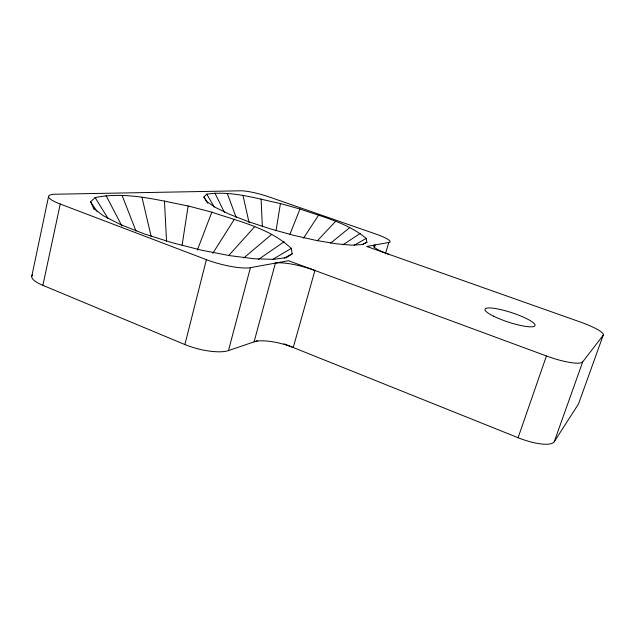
<?xml version="1.0" encoding="UTF-8"?>
<svg xmlns="http://www.w3.org/2000/svg" width="635" height="635" viewBox="0 0 635 635"><rect width="100%" height="100%" fill="white"/><g stroke="black" fill="none" stroke-linecap="round" stroke-linejoin="round"><path stroke-width="0.95" d="M182.118 245.166L188.127 205.97C157.75 200.112 126.079 191.23 95.123 197.596L90.559 201.819L94.337 209.637M276.019 230.791L280.432 203.557C256.365 198.461 231.584 190.564 206.788 194.143L203.883 197.033L207.756 203.24M31.75 276.392L48.562 196.469M257.683 340.606L228.465 350.607A31.996 9.628 13.7 0 1 184.888 344.551L42.878 285.345L60.246 204.033A31.941 6.064 12.9 0 1 55.769 194.215L240.903 190.794A22.154 3.254 15.3 0 1 269.438 197.041L375.864 234.069A22.9 3.556 16.3 0 1 388.787 242.467L385.429 253.754M184.888 344.551L206.383 259.659L60.246 204.033M228.465 350.607L250.42 267.66L288.52 260.723L546.433 355.981A32.663 6.747 18.9 0 0 582.716 361.847L603.21 335.209A27.964 4.889 18.7 0 0 580.485 322.064L366.752 246.475L388.787 242.467M374.253 247.801L375.094 244.959A24.225 3.977 16.6 0 0 388.961 254.333M284.083 343.837L518.096 437.713L546.433 355.981M518.096 437.713A32.004 9.255 20.1 0 0 554.22 441.769L582.716 361.847M603.21 335.209L578.501 403.979L554.22 441.769M197.334 250.095L211.828 212.169C239.133 221.512 269.645 228.155 291.29 248.38L292.179 253.833L286.274 257.635L273.407 259.366L254.056 258.723L229.354 255.595L201.184 250.103L171.974 242.665L144.367 233.934L120.872 224.711L103.426 215.821L93.21 208.01M289.814 234.617L299.966 209.01C322.596 216.956 347.424 222.702 366.165 238.419L366.919 242.268L362.577 244.57M212.812 253.286L234.394 219.202M303.522 238.141L318.699 215.035M228.902 255.318L254.691 226.727M317.444 240.705L335.621 221.337M243.808 257.937L271.637 234.378M330.605 243.149L349.774 227.576M258.135 259.651L284.162 241.737M343.003 244.792L360.228 233.394M272.534 259.501L291.29 248.38M354.195 245.269L366.165 238.419M284.377 258.072L292.179 253.833M366.919 242.268L362.077 244.61L351.623 245.158L336.002 243.761L316.214 240.427L293.767 235.355L270.55 228.941L248.571 221.734L229.703 214.368L215.44 207.462L206.716 201.557L203.883 197.033M188.127 205.97L211.828 212.169M280.432 203.557L299.966 209.01M90.559 201.819L97.211 211.622M95.123 197.596L108.069 218.535M206.788 194.143L214.193 207.018M106.021 195.469L121.888 225.989M214.86 192.969L224.409 212.431M122.087 195.429L136.009 231.076M227.274 193.477L236.196 217.487M142.002 197.318L151.209 236.657M243.03 195.548L249.071 222.639M164.441 200.922L166.56 241.371M261.104 198.985L262.342 226.711M42.878 285.345A31.313 8.334 11.5 0 1 32.782 274.693M250.42 267.66A32.671 7.017 14.5 0 1 206.383 259.659M275.399 263.112L254.087 341.836A30.694 9.088 15.3 0 1 293.251 347.52L314.912 270.47A31.313 6.62 15.6 0 0 275.399 263.112M493.395 316.095A26.297 5.001 18.1 0 0 534.535 326.16A26.297 5.001 18.1 0 0 502.079 309.912A26.297 5.001 18.1 0 0 493.395 316.095"/></g></svg>
